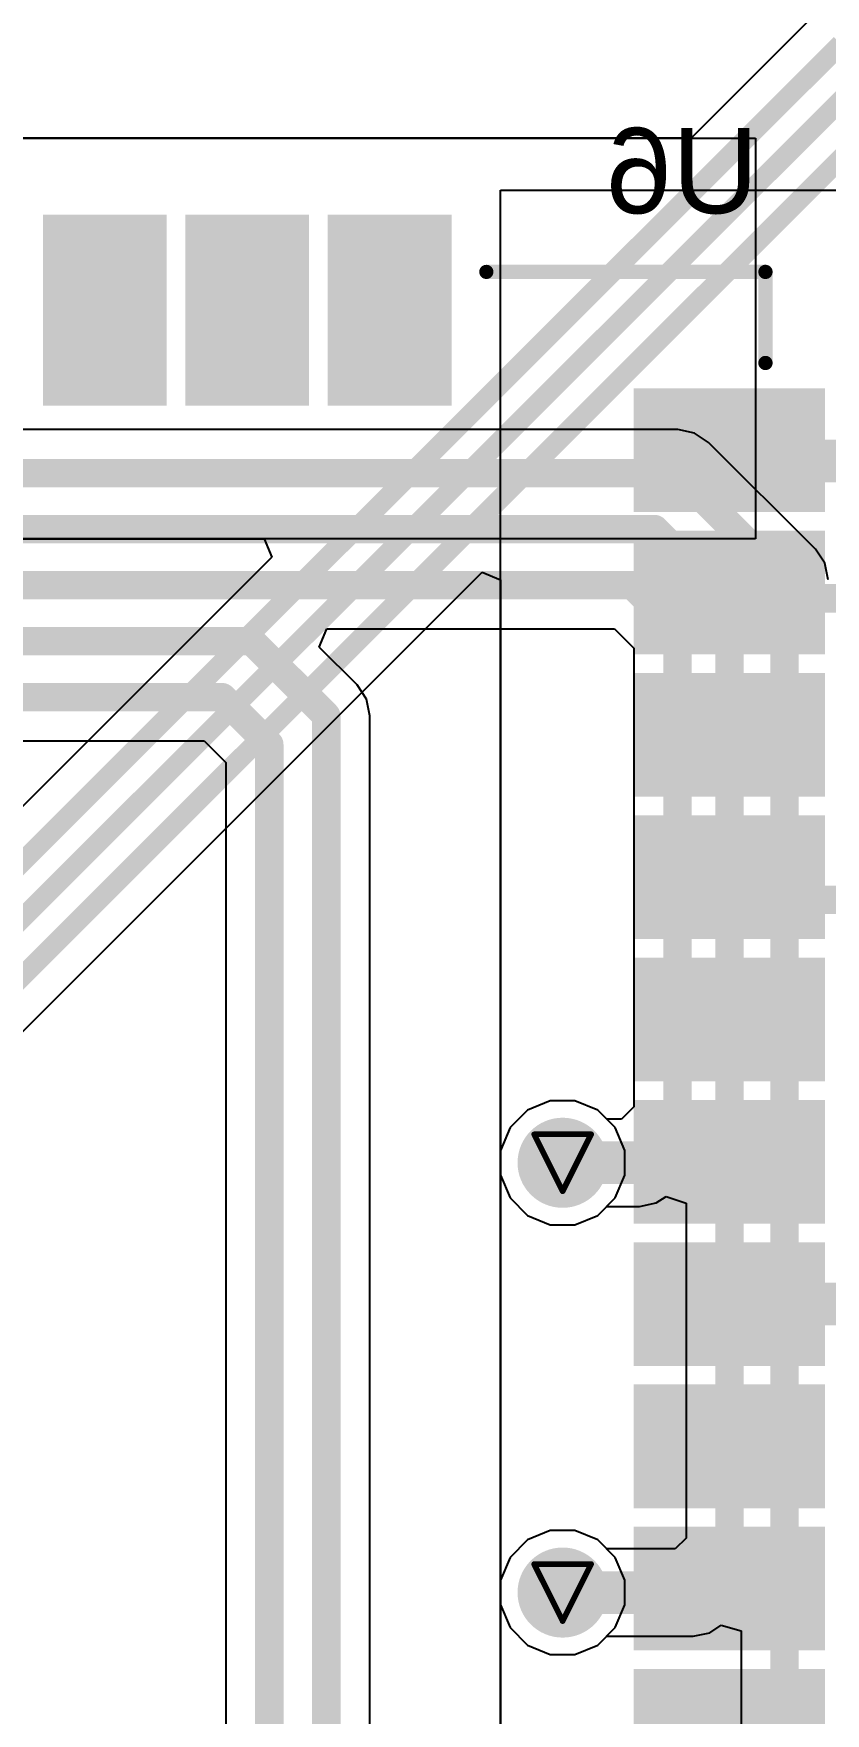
# Model space of a CAD drawing. Header units: inches. Extents: x -6 to 385, y -2 to 98.
# Drawn here: x 45.02 to 52.08, y 12.92 to 27.91 of the extents above; entities that cross this region are included whole.
import ezdxf

# ---------------------------------------------------------------- set-up
doc = ezdxf.new("R2010")
doc.units = ezdxf.units.IN
for name, color, linetype in [('Bottom Layer', 5, 'Continuous'), ('Bottom Overlay', 54, 'Continuous'), ('Bottom Paste', 16, 'Continuous'), ('Bottom Solder', 6, 'Continuous'), ('Drill Drawing', 1, 'Continuous'), ('Layer 1', 16, 'Continuous'), ('Layer 2', 76, 'Continuous'), ('Top Layer', 1, 'Continuous'), ('Top Solder', 216, 'Continuous'), ('Via Holes', 16, 'Continuous')]:
    doc.layers.add(name, color=color, linetype=linetype)
doc.styles.add('Arial', font='', dxfattribs={"height": 0.2})
doc.styles.get('Arial').set_extended_font_data('Arial')

# ---------------------------------------------------------------- blocks, each defined once
blk = doc.blocks.new('38_SMD_M______B_9')
at = {"layer": 'Bottom Layer'}
for points in [[(3.63, 9.63), (3.63, 8.13), (2.73, 8.13), (2.73, 9.63)], [(4.9, 9.63), (4.9, 8.13), (4, 8.13), (4, 9.63)], [(6.17, 9.63), (6.17, 8.13), (5.27, 8.13), (5.27, 9.63)], [(8, 8.08), (9.5, 8.08), (9.5, 7.18), (8, 7.18)], [(8, 6.81), (9.5, 6.81), (9.5, 5.91), (8, 5.91)], [(8, 5.54), (9.5, 5.54), (9.5, 4.64), (8, 4.64)], [(8, 4.27), (9.5, 4.27), (9.5, 3.37), (8, 3.37)], [(8, 3), (9.5, 3), (9.5, 2.1), (8, 2.1)], [(8, 1.73), (9.5, 1.73), (9.5, 0.83), (8, 0.83)], [(8, 0.46), (9.5, 0.46), (9.5, -0.44), (8, -0.44)], [(8, -0.81), (9.5, -0.81), (9.5, -1.71), (8, -1.71)], [(8, -2.08), (9.5, -2.08), (9.5, -2.98), (8, -2.98)], [(8, -3.35), (9.5, -3.35), (9.5, -4.25), (8, -4.25)]]:
    blk.add_hatch(color=5, dxfattribs=at).paths.add_polyline_path(points)
at = {"layer": 'Bottom Paste'}
for points in [[(3.63, 9.63), (3.63, 8.13), (2.73, 8.13), (2.73, 9.63)], [(4.9, 9.63), (4.9, 8.13), (4, 8.13), (4, 9.63)], [(6.17, 9.63), (6.17, 8.13), (5.27, 8.13), (5.27, 9.63)], [(8, 8.08), (9.5, 8.08), (9.5, 7.18), (8, 7.18)], [(8, 6.81), (9.5, 6.81), (9.5, 5.91), (8, 5.91)], [(8, 5.54), (9.5, 5.54), (9.5, 4.64), (8, 4.64)], [(8, 4.27), (9.5, 4.27), (9.5, 3.37), (8, 3.37)], [(8, 3), (9.5, 3), (9.5, 2.1), (8, 2.1)], [(8, 1.73), (9.5, 1.73), (9.5, 0.83), (8, 0.83)], [(8, 0.46), (9.5, 0.46), (9.5, -0.44), (8, -0.44)], [(8, -0.81), (9.5, -0.81), (9.5, -1.71), (8, -1.71)], [(8, -2.08), (9.5, -2.08), (9.5, -2.98), (8, -2.98)], [(8, -3.35), (9.5, -3.35), (9.5, -4.25), (8, -4.25)]]:
    blk.add_hatch(color=16, dxfattribs=at).paths.add_polyline_path(points)
at = {"layer": 'Bottom Solder'}
for points in [[(3.732, 9.732), (3.732, 8.028), (2.628, 8.028), (2.628, 9.732)], [(5.002, 9.732), (5.002, 8.028), (3.898, 8.028), (3.898, 9.732)], [(6.272, 9.732), (6.272, 8.028), (5.168, 8.028), (5.168, 9.732)], [(7.898, 8.182), (9.602, 8.182), (9.602, 7.078), (7.898, 7.078)], [(7.898, 6.912), (9.602, 6.912), (9.602, 5.808), (7.898, 5.808)], [(7.898, 5.642), (9.602, 5.642), (9.602, 4.538), (7.898, 4.538)], [(7.898, 4.372), (9.602, 4.372), (9.602, 3.268), (7.898, 3.268)], [(7.898, 3.102), (9.602, 3.102), (9.602, 1.998), (7.898, 1.998)], [(7.898, 1.832), (9.602, 1.832), (9.602, 0.728), (7.898, 0.728)], [(7.898, 0.562), (9.602, 0.562), (9.602, -0.542), (7.898, -0.542)], [(7.898, -0.708), (9.602, -0.708), (9.602, -1.812), (7.898, -1.812)], [(7.898, -1.978), (9.602, -1.978), (9.602, -3.082), (7.898, -3.082)], [(7.898, -3.248), (9.602, -3.248), (9.602, -4.352), (7.898, -4.352)]]:
    blk.add_hatch(color=6, dxfattribs=at).paths.add_polyline_path(points)
at = {"layer": 'Bottom Overlay'}
for points in [[(6.583, 9.222, 0.127, 0.127, 0), (9.072, 9.222, 0.127, 0.127, 0)], [(9.072, 8.409, 0.127, 0.127, 0), (9.072, 9.222, 0.127, 0.127, 0)]]:
    blk.add_lwpolyline(points, format="xyseb", dxfattribs=at)
for points in [[(6.551, 9.222, 0.0635, 0.0635, 1), (6.614, 9.222, 0.0635, 0.0635, 1)], [(9.04, 9.222, 0.0635, 0.0635, 1), (9.104, 9.222, 0.0635, 0.0635, 1)], [(9.04, 9.222, 0.0635, 0.0635, 1), (9.104, 9.222, 0.0635, 0.0635, 1)], [(9.04, 8.409, 0.0635, 0.0635, 1), (9.104, 8.409, 0.0635, 0.0635, 1)]]:
    blk.add_lwpolyline(points, format="xyseb", close=True, dxfattribs=at)

msp = doc.modelspace()

# ---------------------------------------------------------------- hatches: boundary and pattern name
at = {"layer": 'Bottom Layer'}
h = msp.add_hatch(color=5, dxfattribs=at)
edge = h.paths.add_edge_path()
edge.add_arc((49.733, 17.831), 0.3, 0, 360)
h = msp.add_hatch(color=5, dxfattribs=at)
edge = h.paths.add_edge_path()
edge.add_arc((49.733, 13.995), 0.3, 0, 360)
at = {"layer": 'Bottom Solder'}
h = msp.add_hatch(color=6, dxfattribs=at)
edge = h.paths.add_edge_path()
edge.add_arc((49.733, 17.831), 0.402, 0, 360)
h = msp.add_hatch(color=6, dxfattribs=at)
edge = h.paths.add_edge_path()
edge.add_arc((49.733, 13.995), 0.402, 0, 360)
at = {"layer": 'Layer 1'}
h = msp.add_hatch(color=16, dxfattribs=at)
edge = h.paths.add_edge_path()
edge.add_arc((49.733, 17.831), 0.3, 0, 360)
h = msp.add_hatch(color=16, dxfattribs=at)
edge = h.paths.add_edge_path()
edge.add_arc((49.733, 13.995), 0.3, 0, 360)
at = {"layer": 'Layer 2'}
h = msp.add_hatch(color=76, dxfattribs=at)
edge = h.paths.add_edge_path()
edge.add_arc((49.733, 17.831), 0.3, 0, 360)
h = msp.add_hatch(color=76, dxfattribs=at)
edge = h.paths.add_edge_path()
edge.add_arc((49.733, 13.995), 0.3, 0, 360)
at = {"layer": 'Top Layer'}
h = msp.add_hatch(color=1, dxfattribs=at)
edge = h.paths.add_edge_path()
edge.add_arc((49.733, 17.831), 0.3, 0, 360)
h = msp.add_hatch(color=1, dxfattribs=at)
edge = h.paths.add_edge_path()
edge.add_arc((49.733, 13.995), 0.3, 0, 360)
at = {"layer": 'Top Solder'}
h = msp.add_hatch(color=216, dxfattribs=at)
edge = h.paths.add_edge_path()
edge.add_arc((49.733, 17.831), 0.402, 0, 360)
h = msp.add_hatch(color=216, dxfattribs=at)
edge = h.paths.add_edge_path()
edge.add_arc((49.733, 13.995), 0.402, 0, 360)
at = {"layer": 'Via Holes'}
h = msp.add_hatch(color=7, dxfattribs=at)
edge = h.paths.add_edge_path()
edge.add_arc((49.733, 17.831), 0.15, 0, 360)
h = msp.add_hatch(color=7, dxfattribs=at)
edge = h.paths.add_edge_path()
edge.add_arc((49.733, 13.995), 0.15, 0, 360)

# ---------------------------------------------------------------- linework, layer by layer
at = {"layer": 'Bottom Layer'}
for p, q in [((51.968, 28.063), (50.879, 26.975)), ((37.334, 26.975), (51.452, 26.975)), ((50.879, 26.975), (37.334, 26.975)), ((51.452, 26.975), (51.452, 23.399)), ((49.179, 8.246), (49.179, 26.51)), ((49.179, 26.51), (53.142, 26.51)), ((51.452, 23.399), (37.334, 23.399)), ((37.334, 23.399), (47.071, 23.399)), ((47.071, 23.399), (47.139, 23.235)), ((47.139, 23.235), (43.765, 19.861)), ((44.451, 18.537), (49.015, 23.101)), ((49.015, 23.101), (49.179, 23.033)), ((49.179, 23.033), (49.179, 17.941)), ((49.179, 17.941), (49.179, 17.721)), ((49.179, 17.721), (49.179, 14.106)), ((49.179, 14.106), (49.179, 13.885)), ((49.179, 13.885), (49.179, 9.123))]:
    msp.add_line(p, q, dxfattribs=at)
for points in [[(43.91, 19.511, 0.178, 0.178, 0), (52.215, 27.816, 0.178, 0.178, 0)], [(44.057, 19.155, 0.178, 0.178, 0), (52.286, 27.384, 0.178, 0.178, 0)], [(44.203, 18.784, 0.178, 0.178, 0), (52.389, 26.97, 0.178, 0.178, 0)], [(51.22, 24.19, 0.254, 0.254, 0), (51.315, 24.095, 0.254, 0.254, 0)], [(51.315, 24.095, 0.381, 0.381, 0), (52.756, 24.095, 0.381, 0.381, 0)], [(51.22, 22.92, 0.381, 0.381, 0), (51.272, 22.868, 0.381, 0.381, 0)], [(51.272, 22.868, 0.254, 0.254, 0), (55.333, 22.868, 0.254, 0.254, 0)], [(51.22, 20.38, 0.381, 0.381, 0), (51.422, 20.178, 0.381, 0.381, 0)], [(51.422, 20.178, 0.254, 0.254, 0), (53.475, 20.178, 0.254, 0.254, 0)], [(49.733, 17.831, 0.381, 0.381, 0), (51.211, 17.831, 0.381, 0.381, 0)], [(51.211, 17.831, 0.381, 0.381, 0), (51.22, 17.84, 0.381, 0.381, 0)], [(51.22, 16.57, 0.381, 0.381, 0), (53.599, 16.57, 0.381, 0.381, 0)], [(49.733, 13.995, 0.381, 0.381, 0), (51.185, 13.995, 0.381, 0.381, 0)], [(51.185, 13.995, 0.381, 0.381, 0), (51.22, 14.03, 0.381, 0.381, 0)]]:
    msp.add_lwpolyline(points, format="xyseb", dxfattribs=at)
for points in [[(51.156, 24.19, 0.127, 0.127, 1), (51.283, 24.19, 0.127, 0.127, 1)], [(51.22, 24.095, 0.191, 0.191, 1), (51.41, 24.095, 0.191, 0.191, 1)], [(51.252, 24.095, 0.127, 0.127, 1), (51.379, 24.095, 0.127, 0.127, 1)], [(51.125, 22.92, 0.191, 0.191, 1), (51.315, 22.92, 0.191, 0.191, 1)], [(51.177, 22.868, 0.191, 0.191, 1), (51.367, 22.868, 0.191, 0.191, 1)], [(51.208, 22.868, 0.127, 0.127, 1), (51.335, 22.868, 0.127, 0.127, 1)], [(51.125, 20.38, 0.191, 0.191, 1), (51.315, 20.38, 0.191, 0.191, 1)], [(51.327, 20.178, 0.191, 0.191, 1), (51.518, 20.178, 0.191, 0.191, 1)], [(51.359, 20.178, 0.127, 0.127, 1), (51.486, 20.178, 0.127, 0.127, 1)], [(49.638, 17.831, 0.191, 0.191, 1), (49.828, 17.831, 0.191, 0.191, 1)], [(51.116, 17.831, 0.191, 0.191, 1), (51.306, 17.831, 0.191, 0.191, 1)], [(51.116, 17.831, 0.191, 0.191, 1), (51.306, 17.831, 0.191, 0.191, 1)], [(51.125, 17.84, 0.191, 0.191, 1), (51.315, 17.84, 0.191, 0.191, 1)], [(51.125, 16.57, 0.191, 0.191, 1), (51.315, 16.57, 0.191, 0.191, 1)], [(49.638, 13.995, 0.191, 0.191, 1), (49.828, 13.995, 0.191, 0.191, 1)], [(51.09, 13.995, 0.191, 0.191, 1), (51.281, 13.995, 0.191, 0.191, 1)], [(51.09, 13.995, 0.191, 0.191, 1), (51.281, 13.995, 0.191, 0.191, 1)], [(51.125, 14.03, 0.191, 0.191, 1), (51.315, 14.03, 0.191, 0.191, 1)]]:
    msp.add_lwpolyline(points, format="xyseb", close=True, dxfattribs=at)
at = {"layer": 'Drill Drawing'}
for points in [[(49.479, 18.085, 0.0508, 0.0508, 0), (49.987, 18.085, 0.0508, 0.0508, 0)], [(49.479, 18.085, 0.0508, 0.0508, 0), (49.733, 17.577, 0.0508, 0.0508, 0)], [(49.733, 17.577, 0.0508, 0.0508, 0), (49.987, 18.085, 0.0508, 0.0508, 0)], [(49.479, 14.249, 0.0508, 0.0508, 0), (49.987, 14.249, 0.0508, 0.0508, 0)], [(49.479, 14.249, 0.0508, 0.0508, 0), (49.733, 13.741, 0.0508, 0.0508, 0)], [(49.733, 13.741, 0.0508, 0.0508, 0), (49.987, 14.249, 0.0508, 0.0508, 0)]]:
    msp.add_lwpolyline(points, format="xyseb", dxfattribs=at)
for points in [[(49.467, 18.085, 0.0254, 0.0254, 1), (49.492, 18.085, 0.0254, 0.0254, 1)], [(49.467, 18.085, 0.0254, 0.0254, 1), (49.492, 18.085, 0.0254, 0.0254, 1)], [(49.974, 18.085, 0.0254, 0.0254, 1), (50, 18.085, 0.0254, 0.0254, 1)], [(49.974, 18.085, 0.0254, 0.0254, 1), (50, 18.085, 0.0254, 0.0254, 1)], [(49.72, 17.577, 0.0254, 0.0254, 1), (49.746, 17.577, 0.0254, 0.0254, 1)], [(49.72, 17.577, 0.0254, 0.0254, 1), (49.746, 17.577, 0.0254, 0.0254, 1)], [(49.467, 14.249, 0.0254, 0.0254, 1), (49.492, 14.249, 0.0254, 0.0254, 1)], [(49.467, 14.249, 0.0254, 0.0254, 1), (49.492, 14.249, 0.0254, 0.0254, 1)], [(49.974, 14.249, 0.0254, 0.0254, 1), (50, 14.249, 0.0254, 0.0254, 1)], [(49.974, 14.249, 0.0254, 0.0254, 1), (50, 14.249, 0.0254, 0.0254, 1)], [(49.72, 13.741, 0.0254, 0.0254, 1), (49.746, 13.741, 0.0254, 0.0254, 1)], [(49.72, 13.741, 0.0254, 0.0254, 1), (49.746, 13.741, 0.0254, 0.0254, 1)]]:
    msp.add_lwpolyline(points, format="xyseb", close=True, dxfattribs=at)
at = {"layer": 'Layer 1'}
for p, q in [((49.419, 18.3), (49.264, 18.145)), ((49.623, 18.385), (49.419, 18.3)), ((49.843, 18.385), (49.623, 18.385)), ((50.047, 18.3), (49.843, 18.385)), ((50.203, 18.145), (50.047, 18.3)), ((49.264, 18.145), (49.179, 17.941)), ((50.287, 17.941), (50.203, 18.145)), ((49.179, 17.941), (49.179, 17.721)), ((50.287, 17.721), (50.287, 17.941)), ((49.179, 17.721), (49.264, 17.517)), ((50.203, 17.517), (50.287, 17.721)), ((49.264, 17.517), (49.419, 17.361)), ((50.047, 17.361), (50.203, 17.517)), ((49.419, 17.361), (49.623, 17.277)), ((49.623, 17.277), (49.843, 17.277)), ((49.843, 17.277), (50.047, 17.361)), ((49.623, 14.549), (49.419, 14.465)), ((49.843, 14.549), (49.623, 14.549)), ((50.047, 14.465), (49.843, 14.549)), ((49.419, 14.465), (49.264, 14.309)), ((50.203, 14.309), (50.047, 14.465)), ((49.264, 14.309), (49.179, 14.106)), ((50.287, 14.106), (50.203, 14.309)), ((49.179, 14.106), (49.179, 13.885)), ((50.287, 13.885), (50.287, 14.106)), ((49.179, 13.885), (49.264, 13.682)), ((50.203, 13.682), (50.287, 13.885)), ((49.264, 13.682), (49.419, 13.526)), ((50.047, 13.526), (50.203, 13.682)), ((49.419, 13.526), (49.623, 13.441)), ((49.843, 13.441), (50.047, 13.526)), ((49.623, 13.441), (49.843, 13.441))]:
    msp.add_line(p, q, dxfattribs=at)
at = {"layer": 'Layer 2'}
for p, q in [((49.419, 18.3), (49.264, 18.145)), ((49.623, 18.385), (49.419, 18.3)), ((49.843, 18.385), (49.623, 18.385)), ((50.047, 18.3), (49.843, 18.385)), ((50.203, 18.145), (50.047, 18.3)), ((49.264, 18.145), (49.179, 17.941)), ((50.287, 17.941), (50.203, 18.145)), ((49.179, 17.941), (49.179, 17.721)), ((50.287, 17.721), (50.287, 17.941)), ((49.179, 17.721), (49.264, 17.517)), ((50.203, 17.517), (50.287, 17.721)), ((49.264, 17.517), (49.419, 17.361)), ((50.047, 17.361), (50.203, 17.517)), ((49.419, 17.361), (49.623, 17.277)), ((49.623, 17.277), (49.843, 17.277)), ((49.843, 17.277), (50.047, 17.361)), ((49.623, 14.549), (49.419, 14.465)), ((49.843, 14.549), (49.623, 14.549)), ((50.047, 14.465), (49.843, 14.549)), ((49.419, 14.465), (49.264, 14.309)), ((50.203, 14.309), (50.047, 14.465)), ((49.264, 14.309), (49.179, 14.106)), ((50.287, 14.106), (50.203, 14.309)), ((49.179, 14.106), (49.179, 13.885)), ((50.287, 13.885), (50.287, 14.106)), ((49.179, 13.885), (49.264, 13.682)), ((50.203, 13.682), (50.287, 13.885)), ((49.264, 13.682), (49.419, 13.526)), ((50.047, 13.526), (50.203, 13.682)), ((49.419, 13.526), (49.623, 13.441)), ((49.843, 13.441), (50.047, 13.526)), ((49.623, 13.441), (49.843, 13.441))]:
    msp.add_line(p, q, dxfattribs=at)
at = {"layer": 'Top Layer'}
for p, q in [((50.761, 24.374), (38.85, 24.374)), ((50.909, 24.344), (50.761, 24.374)), ((51.035, 24.26), (50.909, 24.344)), ((51.987, 23.308), (51.035, 24.26)), ((52.071, 23.182), (51.987, 23.308)), ((52.101, 23.034), (52.071, 23.182)), ((47.563, 22.433), (47.631, 22.597)), ((47.631, 22.597), (50.196, 22.597)), ((50.196, 22.597), (50.369, 22.424)), ((47.9, 22.096), (47.563, 22.433)), ((50.369, 22.424), (50.369, 18.331)), ((47.984, 21.97), (47.9, 22.096)), ((48.013, 21.821), (47.984, 21.97)), ((48.013, 9.911), (48.013, 21.821)), ((38.536, 21.597), (46.535, 21.597)), ((46.535, 21.597), (46.729, 21.404)), ((46.729, 21.404), (46.729, 9.986)), ((49.419, 18.3), (49.264, 18.145)), ((49.623, 18.385), (49.419, 18.3)), ((49.843, 18.385), (49.623, 18.385)), ((50.047, 18.3), (49.843, 18.385)), ((50.128, 18.219), (50.047, 18.3)), ((50.369, 18.331), (50.258, 18.219)), ((49.264, 18.145), (49.179, 17.941)), ((50.258, 18.219), (50.128, 18.219)), ((49.179, 17.941), (49.179, 17.721)), ((49.179, 17.721), (49.264, 17.517)), ((49.264, 17.517), (49.419, 17.361)), ((50.047, 17.361), (50.128, 17.442)), ((50.128, 17.442), (50.419, 17.442)), ((50.419, 17.442), (50.568, 17.472)), ((50.568, 17.472), (50.656, 17.531)), ((50.656, 17.531), (50.834, 17.47)), ((50.834, 17.47), (50.834, 14.481)), ((49.419, 17.361), (49.623, 17.277)), ((49.623, 17.277), (49.843, 17.277)), ((49.843, 17.277), (50.047, 17.361)), ((49.623, 14.549), (49.419, 14.465)), ((49.843, 14.549), (49.623, 14.549)), ((50.047, 14.465), (49.843, 14.549)), ((49.419, 14.465), (49.264, 14.309)), ((50.128, 14.384), (50.047, 14.465)), ((50.834, 14.481), (50.737, 14.384)), ((49.264, 14.309), (49.179, 14.106)), ((50.737, 14.384), (50.128, 14.384)), ((49.179, 14.106), (49.179, 13.885)), ((49.179, 13.885), (49.264, 13.682)), ((49.264, 13.682), (49.419, 13.526)), ((51.046, 13.637), (51.146, 13.703)), ((51.146, 13.703), (51.324, 13.652)), ((51.324, 13.652), (51.324, 10.588)), ((49.419, 13.526), (49.623, 13.441)), ((49.843, 13.441), (50.047, 13.526)), ((50.047, 13.526), (50.128, 13.607)), ((50.128, 13.607), (50.898, 13.607)), ((50.898, 13.607), (51.046, 13.637)), ((49.623, 13.441), (49.843, 13.441))]:
    msp.add_line(p, q, dxfattribs=at)
for points in [[(37.682, 23.986, 0.254, 0.254, 0), (50.761, 23.986, 0.254, 0.254, 0)], [(50.761, 23.986, 0.254, 0.254, 0), (51.712, 23.034, 0.254, 0.254, 0)], [(37.682, 23.486, 0.254, 0.254, 0), (50.553, 23.486, 0.254, 0.254, 0)], [(50.553, 23.486, 0.254, 0.254, 0), (51.222, 22.816, 0.254, 0.254, 0)], [(37.682, 22.986, 0.254, 0.254, 0), (50.357, 22.986, 0.254, 0.254, 0)], [(50.357, 22.986, 0.254, 0.254, 0), (50.758, 22.585, 0.254, 0.254, 0)], [(51.712, 10.588, 0.254, 0.254, 0), (51.712, 23.034, 0.254, 0.254, 0)], [(51.222, 14.32, 0.254, 0.254, 0), (51.222, 22.816, 0.254, 0.254, 0)], [(50.758, 18.17, 0.254, 0.254, 0), (50.758, 22.585, 0.254, 0.254, 0)], [(37.682, 22.486, 0.254, 0.254, 0), (46.96, 22.486, 0.254, 0.254, 0)], [(46.96, 22.486, 0.254, 0.254, 0), (47.625, 21.821, 0.254, 0.254, 0)], [(37.682, 21.986, 0.254, 0.254, 0), (46.696, 21.986, 0.254, 0.254, 0)], [(46.696, 21.986, 0.254, 0.254, 0), (47.117, 21.565, 0.254, 0.254, 0)], [(47.625, 9.75, 0.254, 0.254, 0), (47.625, 21.821, 0.254, 0.254, 0)], [(47.117, 9.511, 0.254, 0.254, 0), (47.117, 21.565, 0.254, 0.254, 0)], [(50.419, 17.831, 0.254, 0.254, 0), (50.758, 18.17, 0.254, 0.254, 0)], [(49.835, 17.831, 0.254, 0.254, 0), (50.419, 17.831, 0.254, 0.254, 0)], [(50.898, 13.995, 0.254, 0.254, 0), (51.222, 14.32, 0.254, 0.254, 0)], [(49.733, 13.995, 0.254, 0.254, 0), (50.898, 13.995, 0.254, 0.254, 0)]]:
    msp.add_lwpolyline(points, format="xyseb", dxfattribs=at)
for points in [[(50.697, 23.986, 0.127, 0.127, 1), (50.824, 23.986, 0.127, 0.127, 1)], [(50.697, 23.986, 0.127, 0.127, 1), (50.824, 23.986, 0.127, 0.127, 1)], [(50.49, 23.486, 0.127, 0.127, 1), (50.617, 23.486, 0.127, 0.127, 1)], [(50.49, 23.486, 0.127, 0.127, 1), (50.617, 23.486, 0.127, 0.127, 1)], [(50.294, 22.986, 0.127, 0.127, 1), (50.421, 22.986, 0.127, 0.127, 1)], [(50.294, 22.986, 0.127, 0.127, 1), (50.421, 22.986, 0.127, 0.127, 1)], [(51.649, 23.034, 0.127, 0.127, 1), (51.776, 23.034, 0.127, 0.127, 1)], [(51.649, 23.034, 0.127, 0.127, 1), (51.776, 23.034, 0.127, 0.127, 1)], [(51.159, 22.816, 0.127, 0.127, 1), (51.286, 22.816, 0.127, 0.127, 1)], [(51.159, 22.816, 0.127, 0.127, 1), (51.286, 22.816, 0.127, 0.127, 1)], [(50.694, 22.585, 0.127, 0.127, 1), (50.821, 22.585, 0.127, 0.127, 1)], [(50.694, 22.585, 0.127, 0.127, 1), (50.821, 22.585, 0.127, 0.127, 1)], [(46.897, 22.486, 0.127, 0.127, 1), (47.024, 22.486, 0.127, 0.127, 1)], [(46.897, 22.486, 0.127, 0.127, 1), (47.024, 22.486, 0.127, 0.127, 1)], [(46.633, 21.986, 0.127, 0.127, 1), (46.76, 21.986, 0.127, 0.127, 1)], [(46.633, 21.986, 0.127, 0.127, 1), (46.76, 21.986, 0.127, 0.127, 1)], [(47.562, 21.821, 0.127, 0.127, 1), (47.688, 21.821, 0.127, 0.127, 1)], [(47.562, 21.821, 0.127, 0.127, 1), (47.688, 21.821, 0.127, 0.127, 1)], [(47.053, 21.565, 0.127, 0.127, 1), (47.18, 21.565, 0.127, 0.127, 1)], [(47.053, 21.565, 0.127, 0.127, 1), (47.18, 21.565, 0.127, 0.127, 1)], [(50.694, 18.17, 0.127, 0.127, 1), (50.821, 18.17, 0.127, 0.127, 1)], [(50.694, 18.17, 0.127, 0.127, 1), (50.821, 18.17, 0.127, 0.127, 1)], [(49.771, 17.831, 0.127, 0.127, 1), (49.898, 17.831, 0.127, 0.127, 1)], [(50.355, 17.831, 0.127, 0.127, 1), (50.482, 17.831, 0.127, 0.127, 1)], [(50.355, 17.831, 0.127, 0.127, 1), (50.482, 17.831, 0.127, 0.127, 1)], [(51.159, 14.32, 0.127, 0.127, 1), (51.286, 14.32, 0.127, 0.127, 1)], [(51.159, 14.32, 0.127, 0.127, 1), (51.286, 14.32, 0.127, 0.127, 1)], [(49.67, 13.995, 0.127, 0.127, 1), (49.797, 13.995, 0.127, 0.127, 1)], [(50.834, 13.995, 0.127, 0.127, 1), (50.961, 13.995, 0.127, 0.127, 1)], [(50.834, 13.995, 0.127, 0.127, 1), (50.961, 13.995, 0.127, 0.127, 1)]]:
    msp.add_lwpolyline(points, format="xyseb", close=True, dxfattribs=at)

# ---------------------------------------------------------------- block references
msp.add_blockref('38_SMD_M______B_9', (42.47, 16.56))

# ---------------------------------------------------------------- texts
at = {"layer": 'Bottom Overlay', "style": 'Arial', "text_generation_flag": 2}
msp.add_text('U6', height=0.762, dxfattribs=at).set_placement((51.479, 26.305))

doc.saveas('drawing.dxf')
